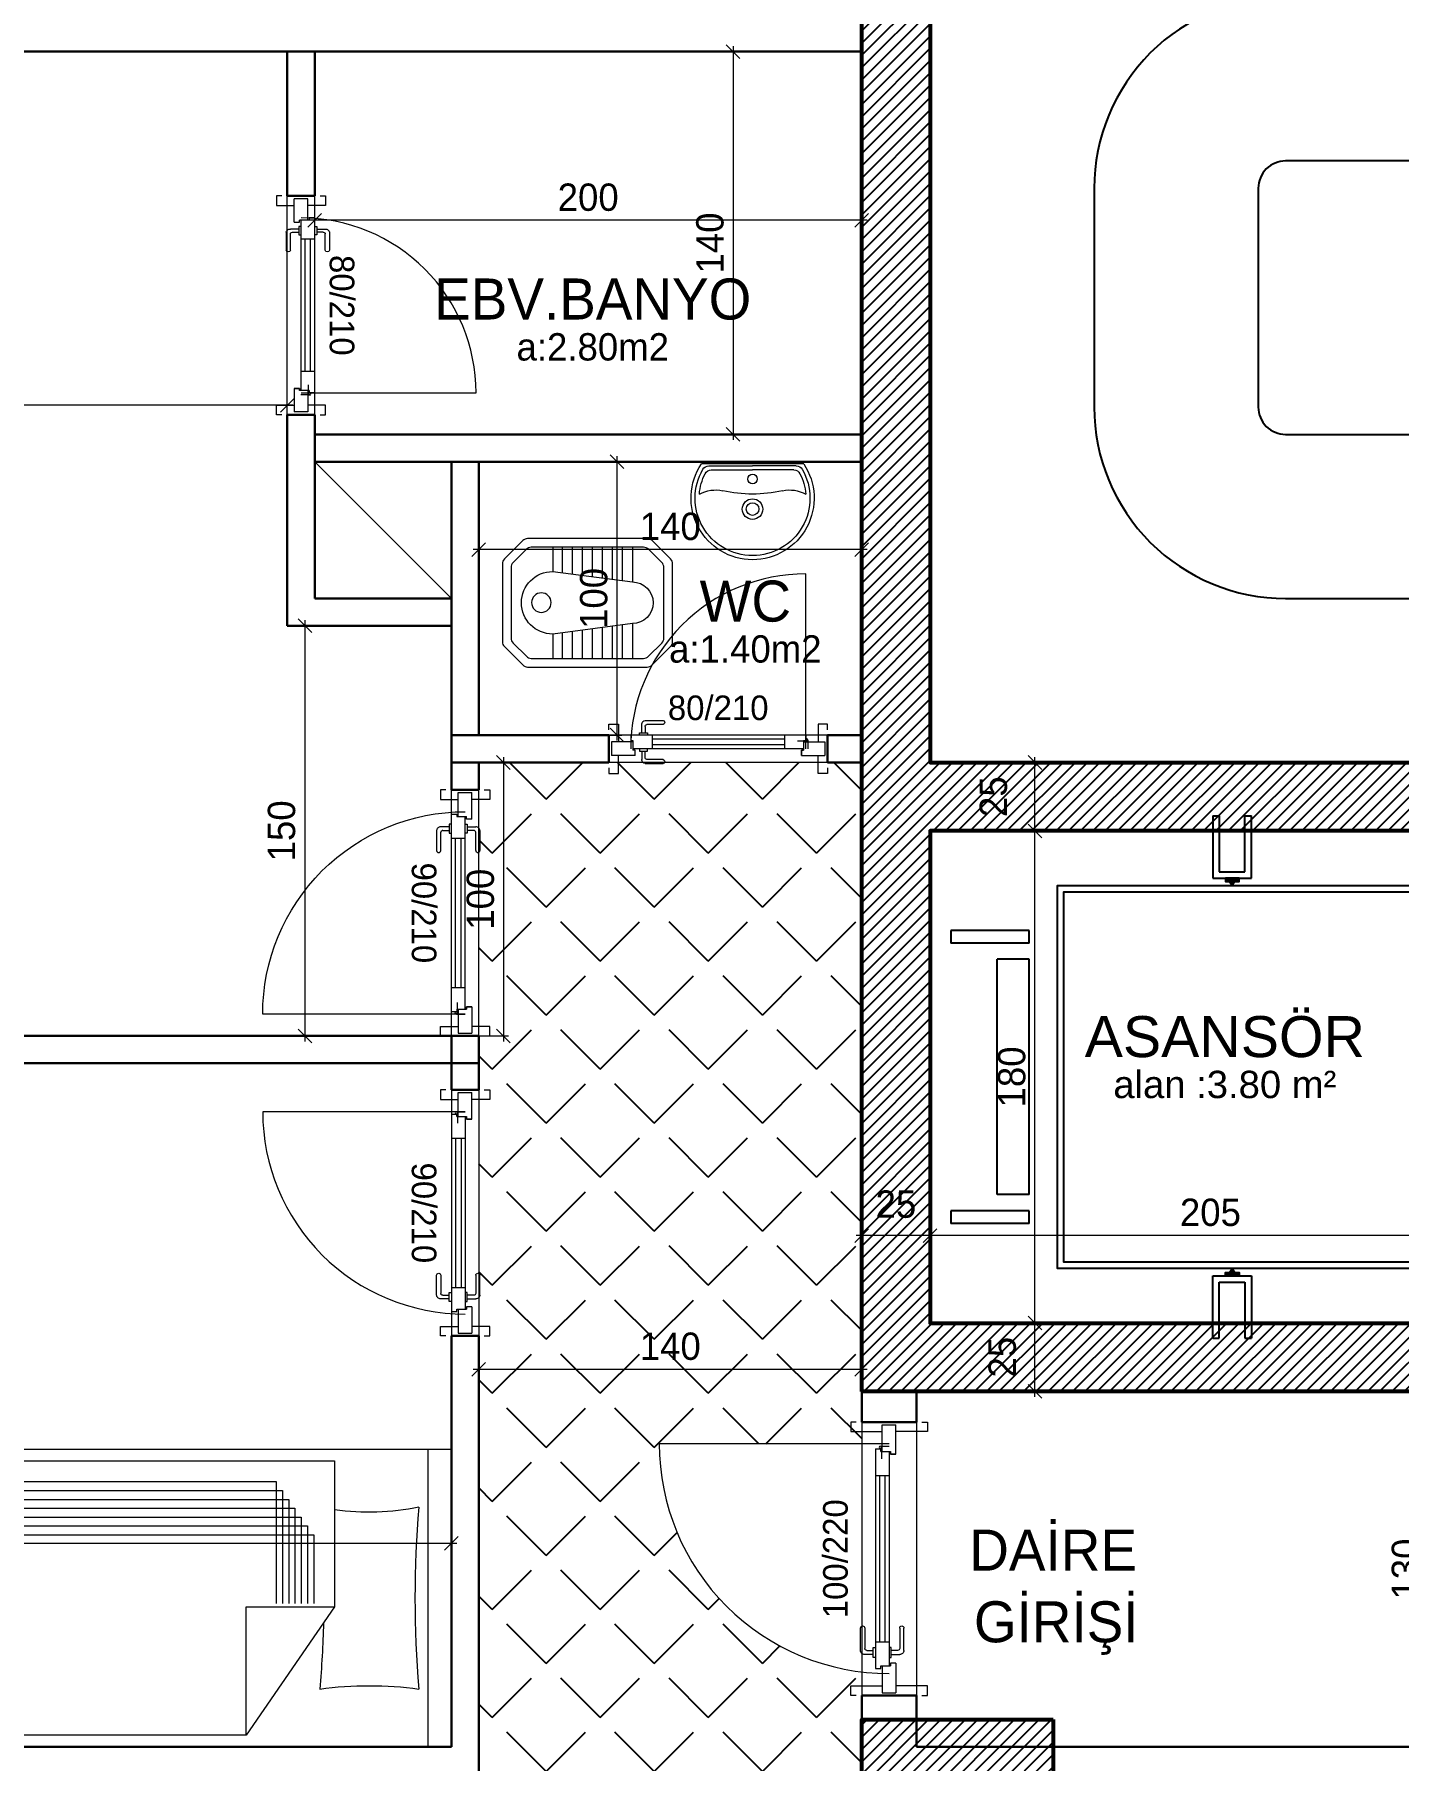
# Model space of a CAD drawing. Header units: centimetres. Extents: x 562865 to 1310255, y -148070 to 32737.
# Drawn here: x 654625 to 655124, y -26094 to -25463 of the extents above; entities that cross this region are included whole.
import ezdxf
from ezdxf.enums import TextEntityAlignment as Align

# ---------------------------------------------------------------- set-up
doc = ezdxf.new("R2010")
doc.units = ezdxf.units.CM
doc.header["$LTSCALE"] = 2.5
doc.layers.get('0').update_dxf_attribs({"color": 86})
for name, color, linetype in [('alan', 7, 'Continuous'), ('kapi-yazi', 7, 'Continuous'), ('mahal', 7, 'Continuous'), ('MAKINA', 4, 'Continuous'), ('MERBAS', 231, 'Continuous'), ('MIMARI', 3, 'Continuous'), ('Oda', 7, 'Continuous'), ('tarama', 173, 'Continuous'), ('TARAMA KOLON', 252, 'Continuous')]:
    doc.layers.add(name, color=color, linetype=linetype)
for name, color, linetype, lineweight in [('DUVAR', 4, 'Continuous', 30), ('duvar-kesim', 7, 'Continuous', 0), ('iç ölçü', 106, 'Continuous', 18), ('kapi', 9, 'Continuous', 0), ('kolon', 1, 'Continuous', 53), ('TEFRIS', 33, 'Continuous', 0)]:
    doc.layers.add(name, color=color, linetype=linetype, lineweight=lineweight)
doc.styles.add('MAHALADI', font='arial.ttf')
doc.styles.add('PINAR', font='comic.ttf')
doc.dimstyles.new('TEMİZ ÖLÇÜ', dxfattribs={"dimtxt": 10, "dimasz": 5, "dimexe": 1.8, "dimexo": 0.625, "dimgap": 3, "dimtad": 1, "dimdec": 0, "dimrnd": 0.5, "dimzin": 1, "dimdsep": 46, "dimtxsty": 'PINAR', "dimblk": 'OBLIQUE', "dimcen": 0.9, "dimdle": 2, "dimclrd": 256, "dimclre": 256, "dimclrt": 7, "dimadec": 0, "dimazin": 0, "dimtfac": 1, "dimtdec": 0, "dimtofl": 0, "dimtmove": 2, "dimatfit": 2, "dimfxl": 10, "dimfxlon": 1, "dimlwd": -1, "dimlwe": -1, "dimarcsym": 0})

# ---------------------------------------------------------------- blocks, each defined once
blk = doc.blocks.new('_Oblique')
at = {"color": 0, "linetype": 'ByBlock', "lineweight": -2}
blk.add_line((-0.5, -0.5), (0.5, 0.5), dxfattribs=at)
blk = doc.blocks.new('*D3054')
at = {"layer": 'Defpoints', "color": 0}
for p in [(654883.04, -25469.39), (654880.3, -25609.39), (654883.04, -25609.39)]:
    blk.add_point(p, dxfattribs=at)
at = {"layer": 'iç ölçü'}
for p, q in [((654882.41, -25469.39), (654878.5, -25469.39)), ((654880.3, -25467.39), (654880.3, -25611.39)), ((654882.41, -25609.39), (654878.5, -25609.39))]:
    blk.add_line(p, q, dxfattribs=at)
at = {"layer": 'iç ölçü', "linetype": 'ByBlock', "xscale": 5, "yscale": 5, "zscale": 5}
for p, rotation in [((654880.3, -25469.39), 90), ((654880.3, -25609.39), 270)]:
    blk.add_blockref('_Oblique', p, dxfattribs=dict(at, rotation=rotation))
at = {"layer": 'iç ölçü', "color": 7, "insert": (654871.89, -25539.39), "char_height": 10, "attachment_point": 5, "rotation": 90, "style": 'PINAR'}
blk.add_mtext('140', dxfattribs=at)
blk = doc.blocks.new('*D3055')
at = {"layer": 'Defpoints', "color": 0}
for p in [(654727.34, -25531.09), (654727.34, -25536.11), (654927.34, -25536.11)]:
    blk.add_point(p, dxfattribs=at)
at = {"layer": 'iç ölçü'}
for p, q in [((654929.34, -25531.09), (654725.34, -25531.09)), ((654727.34, -25535.48), (654727.34, -25529.29)), ((654927.34, -25535.48), (654927.34, -25529.29))]:
    blk.add_line(p, q, dxfattribs=at)
at = {"layer": 'iç ölçü', "linetype": 'ByBlock', "xscale": 5, "yscale": 5, "zscale": 5, "rotation": 180}
blk.add_blockref('_Oblique', (654727.34, -25531.09), dxfattribs=at)
at = {"layer": 'iç ölçü', "linetype": 'ByBlock', "xscale": 5, "yscale": 5, "zscale": 5}
blk.add_blockref('_Oblique', (654927.34, -25531.09), dxfattribs=at)
at = {"layer": 'iç ölçü', "color": 7, "insert": (654827.34, -25522.7), "char_height": 10, "attachment_point": 5, "style": 'PINAR'}
blk.add_mtext('200', dxfattribs=at)
blk = doc.blocks.new('*D3057')
at = {"layer": 'Defpoints', "color": 0}
for p in [(654249.3, -26009.39), (654777.34, -26009.39), (654249.3, -26015)]:
    blk.add_point(p, dxfattribs=at)
at = {"layer": 'iç ölçü'}
for p, q in [((654249.3, -26010.01), (654249.3, -26016.8)), ((654777.34, -26010.01), (654777.34, -26016.8)), ((654779.34, -26015), (654247.3, -26015))]:
    blk.add_line(p, q, dxfattribs=at)
at = {"layer": 'iç ölçü', "linetype": 'ByBlock', "xscale": 5, "yscale": 5, "zscale": 5, "rotation": 180}
blk.add_blockref('_Oblique', (654249.3, -26015), dxfattribs=at)
at = {"layer": 'iç ölçü', "linetype": 'ByBlock', "xscale": 5, "yscale": 5, "zscale": 5}
blk.add_blockref('_Oblique', (654777.34, -26015), dxfattribs=at)
at = {"layer": 'iç ölçü', "color": 7, "insert": (654513.32, -26006.57), "char_height": 10, "attachment_point": 5, "style": 'PINAR'}
blk.add_mtext('528', dxfattribs=at)
blk = doc.blocks.new('*D3059')
at = {"layer": 'Defpoints', "color": 0}
for p in [(654249.3, -25579.46), (654249.3, -25598.73), (654717.34, -25599.46)]:
    blk.add_point(p, dxfattribs=at)
at = {"layer": 'iç ölçü'}
for p, q in [((654249.3, -25588.73), (654249.3, -25600.53)), ((654717.34, -25598.84), (654717.34, -25596.93)), ((654719.34, -25598.73), (654247.3, -25598.73))]:
    blk.add_line(p, q, dxfattribs=at)
at = {"layer": 'iç ölçü', "linetype": 'ByBlock', "xscale": 5, "yscale": 5, "zscale": 5, "rotation": 180}
blk.add_blockref('_Oblique', (654249.3, -25598.73), dxfattribs=at)
at = {"layer": 'iç ölçü', "linetype": 'ByBlock', "xscale": 5, "yscale": 5, "zscale": 5}
blk.add_blockref('_Oblique', (654717.34, -25598.73), dxfattribs=at)
at = {"layer": 'iç ölçü', "color": 7, "insert": (654483.32, -25590.21), "char_height": 10, "attachment_point": 5, "style": 'PINAR'}
blk.add_mtext('468', dxfattribs=at)
blk = doc.blocks.new('*D3064')
at = {"layer": 'Defpoints', "color": 0}
for p in [(654787.34, -25948.16), (654787.34, -25951.35), (654927.34, -26028.16)]:
    blk.add_point(p, dxfattribs=at)
at = {"layer": 'iç ölçü'}
for p, q in [((654787.34, -25948.79), (654787.34, -25953.15)), ((654927.34, -25961.35), (654927.34, -25949.55)), ((654929.34, -25951.35), (654785.34, -25951.35))]:
    blk.add_line(p, q, dxfattribs=at)
at = {"layer": 'iç ölçü', "linetype": 'ByBlock', "xscale": 5, "yscale": 5, "zscale": 5, "rotation": 180}
blk.add_blockref('_Oblique', (654787.34, -25951.35), dxfattribs=at)
at = {"layer": 'iç ölçü', "linetype": 'ByBlock', "xscale": 5, "yscale": 5, "zscale": 5}
blk.add_blockref('_Oblique', (654927.34, -25951.35), dxfattribs=at)
at = {"layer": 'iç ölçü', "color": 7, "insert": (654857.34, -25942.95), "char_height": 10, "attachment_point": 5, "style": 'PINAR'}
blk.add_mtext('140', dxfattribs=at)
blk = doc.blocks.new('*D3069')
at = {"layer": 'Defpoints', "color": 0}
for p in [(654759.05, -25679.39), (654723.76, -25829.39), (654744.51, -25829.39)]:
    blk.add_point(p, dxfattribs=at)
at = {"layer": 'iç ölçü'}
for p, q in [((654723.76, -25677.39), (654723.76, -25831.39)), ((654733.76, -25679.39), (654721.96, -25679.39)), ((654733.76, -25829.39), (654721.96, -25829.39))]:
    blk.add_line(p, q, dxfattribs=at)
at = {"layer": 'iç ölçü', "linetype": 'ByBlock', "xscale": 5, "yscale": 5, "zscale": 5}
for p, rotation in [((654723.76, -25679.39), 90), ((654723.76, -25829.39), 270)]:
    blk.add_blockref('_Oblique', p, dxfattribs=dict(at, rotation=rotation))
at = {"layer": 'iç ölçü', "color": 7, "insert": (654715.27, -25754.39), "char_height": 10, "attachment_point": 5, "rotation": 90, "style": 'PINAR'}
blk.add_mtext('150', dxfattribs=at)
blk = doc.blocks.new('*D3070')
at = {"layer": 'Defpoints', "color": 0}
for p in [(654832.34, -25619.39), (654832.34, -25719.39), (654837.83, -25719.39)]:
    blk.add_point(p, dxfattribs=at)
at = {"layer": 'iç ölçü'}
for p, q in [((654832.97, -25619.39), (654839.63, -25619.39)), ((654837.83, -25617.39), (654837.83, -25721.39)), ((654832.97, -25719.39), (654839.63, -25719.39))]:
    blk.add_line(p, q, dxfattribs=at)
at = {"layer": 'iç ölçü', "linetype": 'ByBlock', "xscale": 5, "yscale": 5, "zscale": 5}
for p, rotation in [((654837.83, -25619.39), 90), ((654837.83, -25719.39), 270)]:
    blk.add_blockref('_Oblique', p, dxfattribs=dict(at, rotation=rotation))
at = {"layer": 'iç ölçü', "color": 7, "insert": (654829.42, -25669.39), "char_height": 10, "attachment_point": 5, "rotation": 90, "style": 'PINAR'}
blk.add_mtext('100', dxfattribs=at)
blk = doc.blocks.new('*D3071')
at = {"layer": 'Defpoints', "color": 0}
for p in [(654787.34, -25639.99), (654927.34, -25639.99), (654787.34, -25651.5)]:
    blk.add_point(p, dxfattribs=at)
at = {"layer": 'iç ölçü'}
for p, q in [((654787.34, -25641.5), (654787.34, -25653.3)), ((654927.34, -25641.5), (654927.34, -25653.3)), ((654929.34, -25651.5), (654785.34, -25651.5))]:
    blk.add_line(p, q, dxfattribs=at)
at = {"layer": 'iç ölçü', "linetype": 'ByBlock', "xscale": 5, "yscale": 5, "zscale": 5, "rotation": 180}
blk.add_blockref('_Oblique', (654787.34, -25651.5), dxfattribs=at)
at = {"layer": 'iç ölçü', "linetype": 'ByBlock', "xscale": 5, "yscale": 5, "zscale": 5}
blk.add_blockref('_Oblique', (654927.34, -25651.5), dxfattribs=at)
at = {"layer": 'iç ölçü', "color": 7, "insert": (654857.34, -25643.09), "char_height": 10, "attachment_point": 5, "style": 'PINAR'}
blk.add_mtext('140', dxfattribs=at)
blk = doc.blocks.new('*D3072')
at = {"layer": 'Defpoints', "color": 0}
for p in [(654777.34, -25729.39), (654777.34, -25829.39), (654796.36, -25829.39)]:
    blk.add_point(p, dxfattribs=at)
at = {"layer": 'iç ölçü'}
for p, q in [((654786.36, -25729.39), (654798.16, -25729.39)), ((654796.36, -25727.39), (654796.36, -25831.39)), ((654786.36, -25829.39), (654798.16, -25829.39))]:
    blk.add_line(p, q, dxfattribs=at)
at = {"layer": 'iç ölçü', "linetype": 'ByBlock', "xscale": 5, "yscale": 5, "zscale": 5}
for p, rotation in [((654796.36, -25729.39), 90), ((654796.36, -25829.39), 270)]:
    blk.add_blockref('_Oblique', p, dxfattribs=dict(at, rotation=rotation))
at = {"layer": 'iç ölçü', "color": 7, "insert": (654787.96, -25779.39), "char_height": 10, "attachment_point": 5, "rotation": 90, "style": 'PINAR'}
blk.add_mtext('100', dxfattribs=at)
blk = doc.blocks.new('fm-door1')
at = {"linetype": 'Continuous'}
for p, q in [((0, 25), (0, -25)), ((100, 25), (0, 25)), ((79.7, 31.8), (79.7, -0.3)), ((84, 27.6), (127.8, 27.6)), ((90, 50), (910, 50)), ((90, 50), (90, 30)), ((100, 30), (90, 30)), ((100, 30), (100, -5)), ((100, 30), (100, -5)), ((100, 0), (900, 0)), ((190, 50), (190, 0)), ((810, 50), (810, 0)), ((910, 30), (900, 30)), ((900, 30), (900, -5)), ((900, 25), (1000, 25)), ((910, 50), (910, 30)), ((1000, 25), (1000, -25)), ((110, -25), (0, -25)), ((100, -5), (110, -5)), ((110, -5), (100, -5)), ((110, -5), (110, -25)), ((110, -25), (110, -5)), ((890, -25), (890, -5)), ((890, -5), (900, -5)), ((890, -25), (1000, -25))]:
    blk.add_line(p, q, dxfattribs=at)
at = {"color": 8, "linetype": 'Continuous'}
for p, q in [((190, 35), (810, 35)), ((190, 15), (810, 15))]:
    blk.add_line(p, q, dxfattribs=at)
at = {"linetype": 'Continuous'}
for points in [[(857.6, 58.1), (857.6, 88.9, 0.414214), (842.4, 104.1), (758.6, 104.1, 1), (758.6, 88.9), (834.8, 88.9, -0.414214), (842.4, 81.3), (842.4, 58.1)], [(857.6, -8.1), (857.6, -38.9, -0.414214), (842.4, -54.1), (758.6, -54.1, -1), (758.6, -38.9), (834.8, -38.9, 0.414214), (842.4, -31.3), (842.4, -8.1)]]:
    blk.add_lwpolyline(points, format="xyb", dxfattribs=at)
for points in [[(869, 50), (869, 58.1), (831, 58.1), (831, 50)], [(869, 0), (869, -8.1), (831, -8.1), (831, 0)]]:
    blk.add_lwpolyline(points, dxfattribs=at)
blk.add_circle((84, 31.8), 4.26, dxfattribs=at)
blk = doc.blocks.new('Hela-2')
at = {"color": 8}
for p, q in [((-20.32, -18.42), (-11.43, -18.42)), ((11.43, -18.42), (20.32, -18.42)), ((-10.95, -22.05), (-20.32, -22.05)), ((20.32, -22.05), (10.95, -22.05)), ((-10.48, -25.69), (-20.32, -25.69)), ((-10, -29.33), (-20.32, -29.33)), ((20.32, -29.33), (10, -29.33)), ((20.32, -25.69), (10.48, -25.69)), ((-9.52, -32.97), (-20.32, -32.97)), ((-9.05, -36.61), (-20.32, -36.61)), ((20.32, -36.61), (9.05, -36.61)), ((20.32, -32.97), (9.52, -32.97)), ((-8.57, -40.25), (-20.32, -40.25)), ((-8.1, -43.89), (-20.32, -43.89)), ((20.32, -43.89), (8.1, -43.89)), ((20.32, -40.25), (8.57, -40.25)), ((-20.32, -47.53), (-7.62, -47.53)), ((7.62, -47.53), (20.32, -47.53))]:
    blk.add_line(p, q, dxfattribs=at)
for points in [[(14.23, -62.23), (-14.23, -62.23, -0.198912), (-16.03, -61.49), (-22.75, -54.76, -0.198912), (-23.5, -52.97), (-23.5, -9.26, -0.198912), (-22.75, -7.47), (-16.03, -0.74, -0.198912), (-14.23, 0), (14.23, 0, -0.198912), (16.03, -0.74), (22.75, -7.47, -0.198912), (23.49, -9.26), (23.49, -52.97, -0.198912), (22.75, -54.76), (16.03, -61.49, -0.198912)], [(11.43, -18.42, 1), (-11.43, -18.42), (-7.62, -47.53, 1), (7.62, -47.53)]]:
    blk.add_lwpolyline(points, format="xyb", close=True)
blk.add_lwpolyline([(12.92, -59.06), (-12.92, -59.06, -0.198912), (-14.71, -58.31), (-19.58, -53.45, -0.198912), (-20.32, -51.65), (-20.32, -10.58, -0.198912), (-19.58, -8.78), (-14.71, -3.92, -0.198912), (-12.92, -3.18), (12.92, -3.18, -0.198912), (14.71, -3.92), (19.58, -8.78, -0.198912), (20.32, -10.58), (20.32, -51.65, -0.198912), (19.58, -53.45), (14.71, -58.31, -0.198912)], format="xyb", close=True, dxfattribs=at)
blk.add_circle((-0.08, -14.26), 3.57, dxfattribs=at)
blk = doc.blocks.new('Lav-1')
for p, q in [((-18.7083, 0), (18.7083, 0)), ((-15.105, -2.2), (0, -2.2)), ((15.105, -2.2), (0, -2.2))]:
    blk.add_line(p, q)
at = {"color": 8}
for p in [(-15.9925, -0.7), (15.9925, -0.7)]:
    blk.add_line(p, (0, -0.7), dxfattribs=at)
for centre, radius, start, end in [((0, -12.5), 22.5, 146.251011, 270), ((0, -12.5), 22.5, 270, 33.748989), ((0, -12.5), 19.5, 152.688782, 175.764074), ((-15.105, -4.7), 2.5, 90, 152.688782), ((15.105, -4.7), 2.5, 27.311218, 90), ((0, -12.5), 19.5, 4.235926, 27.311218), ((-13.5377, -21.504), 12, 77.387843, 119.499625), ((0, 39), 50, 257.387843, 270), ((0, 39), 50, 270, 282.612157), ((13.5377, -21.504), 12, 60.500375, 102.612157)]:
    blk.add_arc(centre, radius, start, end)
for centre, radius, start, end in [((0, -12.5), 21, 149.821029, 270), ((-15.9925, -3.2), 2.5, 90, 149.821029), ((0, -5.5), 1.75, 90, 270), ((0, -12.5), 21, 270, 30.178971), ((0, -5.5), 1.75, 270, 90), ((15.9925, -3.2), 2.5, 30.178971, 90), ((0, -16.5), 3.75, 90, 270), ((0, -16.5), 2.3, 90, 270), ((0, -16.5), 3.75, 270, 90), ((0, -16.5), 2.3, 270, 90)]:
    blk.add_arc(centre, radius, start, end, dxfattribs=at)
blk = doc.blocks.new('G$C0735DA1E')
at = {"color": 42}
for p, q in [((0, 108.9), (0, 0)), ((8.51, 108.9), (0, 108.9)), ((8.51, 0), (8.51, 108.9)), ((217.8, 104.59), (42.74, 104.59)), ((42.74, 104.59), (42.74, 51.22)), ((42.74, 51.22), (75.09, 4.31)), ((75.09, 51.22), (42.74, 51.22)), ((75.09, 4.31), (75.09, 51.22)), ((10.29, 0), (0, 0)), ((75.09, 4.31), (217.8, 4.31))]:
    blk.add_line(p, q, dxfattribs=at)
for p, q in [((213.49, 108.9), (8.51, 108.9)), ((217.8, 4.31), (217.8, 104.59)), ((8.51, 0), (213.49, 0))]:
    blk.add_line(p, q)
at = {"color": 8}
for p, q in [((64.05, 96.98), (64.05, 52.43)), ((212.41, 96.98), (64.05, 96.98)), ((59.48, 90.51), (59.48, 52.43)), ((212.41, 90.51), (59.48, 90.51)), ((61.77, 93.74), (61.77, 52.43)), ((212.41, 93.74), (61.77, 93.74)), ((212.41, 84.04), (54.92, 84.04)), ((54.92, 84.04), (54.92, 52.43)), ((212.41, 87.27), (57.2, 87.27)), ((57.2, 87.27), (57.2, 52.43)), ((212.41, 77.57), (50.35, 77.57)), ((50.35, 77.57), (50.35, 52.43)), ((212.41, 80.8), (52.63, 80.8)), ((52.63, 80.8), (52.63, 52.43))]:
    blk.add_line(p, q, dxfattribs=at)
for centre, start, end in [((213.49, 104.59), 359.99996, 90.00004), ((213.49, 4.31), 269.99996, 0.00004)]:
    blk.add_arc(centre, 4.31, start, end)
for centre, radius, start, end in [((-392.71, 54.41), 405.93, 355.2981, 4.7019), ((30.01, 173.57), 87.79, 258.06799, 278.34062), ((417.07, 54.41), 370.41, 181.39769, 185.15396), ((30.01, -112.77), 135.13, 82.28082, 97.71918)]:
    blk.add_arc(centre, radius, start, end, dxfattribs=at)
blk = doc.blocks.new('*D3141')
at = {"layer": 'Defpoints', "color": 0}
for p in [(654952.34, -25878.03), (654952.34, -25902.44), (655157.34, -25916.16)]:
    blk.add_point(p, dxfattribs=at)
at = {"layer": 'iç ölçü'}
for p, q in [((654952.34, -25892.44), (654952.34, -25904.24)), ((655159.34, -25902.44), (654950.34, -25902.44)), ((655157.34, -25912.44), (655157.34, -25900.64))]:
    blk.add_line(p, q, dxfattribs=at)
at = {"layer": 'iç ölçü', "linetype": 'ByBlock', "xscale": 5, "yscale": 5, "zscale": 5, "rotation": 180}
blk.add_blockref('_Oblique', (654952.34, -25902.44), dxfattribs=at)
at = {"layer": 'iç ölçü', "linetype": 'ByBlock', "xscale": 5, "yscale": 5, "zscale": 5}
blk.add_blockref('_Oblique', (655157.34, -25902.44), dxfattribs=at)
at = {"layer": 'iç ölçü', "color": 7, "insert": (655054.84, -25893.97), "char_height": 10, "attachment_point": 5, "style": 'PINAR'}
blk.add_mtext('205', dxfattribs=at)
blk = doc.blocks.new('*D3142')
at = {"layer": 'Defpoints', "color": 0}
for p in [(654952.34, -25878.03), (654927.34, -25900), (654927.34, -25902.44)]:
    blk.add_point(p, dxfattribs=at)
at = {"layer": 'iç ölçü'}
for p, q in [((654952.34, -25892.44), (654952.34, -25904.24)), ((654954.34, -25902.44), (654925.34, -25902.44)), ((654927.34, -25900.62), (654927.34, -25904.24))]:
    blk.add_line(p, q, dxfattribs=at)
at = {"layer": 'iç ölçü', "linetype": 'ByBlock', "xscale": 5, "yscale": 5, "zscale": 5, "rotation": 180}
blk.add_blockref('_Oblique', (654927.34, -25902.44), dxfattribs=at)
at = {"layer": 'iç ölçü', "linetype": 'ByBlock', "xscale": 5, "yscale": 5, "zscale": 5}
blk.add_blockref('_Oblique', (654952.34, -25902.44), dxfattribs=at)
at = {"layer": 'iç ölçü', "color": 7, "insert": (654939.84, -25890.98), "char_height": 10, "attachment_point": 5, "style": 'PINAR'}
blk.add_mtext('25', dxfattribs=at)
blk = doc.blocks.new('*D3143')
at = {"layer": 'Defpoints', "color": 0}
for p in [(654983.92, -25934.39), (654990.68, -25934.39), (654983.92, -25959.39)]:
    blk.add_point(p, dxfattribs=at)
at = {"layer": 'iç ölçü'}
for p, q in [((654984.55, -25934.39), (654992.48, -25934.39)), ((654990.68, -25961.39), (654990.68, -25932.39)), ((654984.55, -25959.39), (654992.48, -25959.39))]:
    blk.add_line(p, q, dxfattribs=at)
at = {"layer": 'iç ölçü', "linetype": 'ByBlock', "xscale": 5, "yscale": 5, "zscale": 5}
for p, rotation in [((654990.68, -25934.39), 90), ((654990.68, -25959.39), 270)]:
    blk.add_blockref('_Oblique', p, dxfattribs=dict(at, rotation=rotation))
at = {"layer": 'iç ölçü', "color": 7, "insert": (654978.77, -25946.89), "char_height": 10, "attachment_point": 5, "rotation": 90, "style": 'PINAR'}
blk.add_mtext('25', dxfattribs=at)
blk = doc.blocks.new('*D3144')
at = {"layer": 'Defpoints', "color": 0}
for p in [(654986.46, -25754.39), (654990.68, -25754.39), (654983.92, -25934.39)]:
    blk.add_point(p, dxfattribs=at)
at = {"layer": 'iç ölçü'}
for p, q in [((654987.08, -25754.39), (654992.48, -25754.39)), ((654990.68, -25936.39), (654990.68, -25752.39)), ((654984.55, -25934.39), (654992.48, -25934.39))]:
    blk.add_line(p, q, dxfattribs=at)
at = {"layer": 'iç ölçü', "linetype": 'ByBlock', "xscale": 5, "yscale": 5, "zscale": 5}
for p, rotation in [((654990.68, -25754.39), 90), ((654990.68, -25934.39), 270)]:
    blk.add_blockref('_Oblique', p, dxfattribs=dict(at, rotation=rotation))
at = {"layer": 'iç ölçü', "color": 7, "insert": (654982.22, -25844.39), "char_height": 10, "attachment_point": 5, "rotation": 90, "style": 'PINAR'}
blk.add_mtext('180', dxfattribs=at)
blk = doc.blocks.new('*D3145')
at = {"layer": 'Defpoints', "color": 0}
for p in [(654986.46, -25729.39), (654990.68, -25729.39), (654986.46, -25754.39)]:
    blk.add_point(p, dxfattribs=at)
at = {"layer": 'iç ölçü'}
for p, q in [((654987.08, -25729.39), (654992.48, -25729.39)), ((654990.68, -25756.39), (654990.68, -25727.39)), ((654987.08, -25754.39), (654992.48, -25754.39))]:
    blk.add_line(p, q, dxfattribs=at)
at = {"layer": 'iç ölçü', "linetype": 'ByBlock', "xscale": 5, "yscale": 5, "zscale": 5}
for p, rotation in [((654990.68, -25729.39), 90), ((654990.68, -25754.39), 270)]:
    blk.add_blockref('_Oblique', p, dxfattribs=dict(at, rotation=rotation))
at = {"layer": 'iç ölçü', "color": 7, "insert": (654975.54, -25741.89), "char_height": 10, "attachment_point": 5, "rotation": 90, "style": 'PINAR'}
blk.add_mtext('25', dxfattribs=at)
blk = doc.blocks.new('*D3147')
at = {"layer": 'Defpoints', "color": 0}
for p in [(655104.52, -25959.39), (655104.52, -26089.39), (655134.62, -26089.39)]:
    blk.add_point(p, dxfattribs=at)
at = {"layer": 'iç ölçü'}
for p, q in [((655129.62, -25959.39), (655136.42, -25959.39)), ((655134.62, -25957.39), (655134.62, -26091.39)), ((655129.62, -26089.39), (655136.42, -26089.39))]:
    blk.add_line(p, q, dxfattribs=at)
at = {"layer": 'iç ölçü', "linetype": 'ByBlock', "xscale": 5, "yscale": 5, "zscale": 5}
for p, rotation in [((655134.62, -25959.39), 90), ((655134.62, -26089.39), 270)]:
    blk.add_blockref('_Oblique', p, dxfattribs=dict(at, rotation=rotation))
at = {"layer": 'iç ölçü', "color": 7, "insert": (655126.19, -26024.39), "char_height": 10, "attachment_point": 5, "rotation": 90, "style": 'PINAR'}
blk.add_mtext('130', dxfattribs=at)
blk = doc.blocks.new('SB')
at = {"layer": 'TARAMA KOLON'}
h = blk.add_hatch(dxfattribs=at)
h.set_pattern_fill('ANSI31', color=256, angle=7e-15)
h.paths.add_polyline_path([(655327.34, -25829.39), (655302.34, -25829.39), (655302.34, -25959.39), (655327.34, -25959.39)])
h.paths.add_polyline_path([(655437.34, -24424.14), (655477.34, -24424.14), (655477.34, -24494.14), (655437.34, -24494.14)])
h.paths.add_polyline_path([(655327.34, -25359.39), (655297.34, -25359.39), (655297.34, -25469.39), (655327.34, -25469.39)])
h.paths.add_polyline_path([(655327.34, -26079.39), (655327.34, -26109.39), (655257.34, -26109.39), (655257.34, -26079.39)])
h.paths.add_polyline_path([(654229.3, -24849.39), (654229.3, -24889.39), (654299.3, -24889.39), (654299.3, -24849.39)])
h.paths.add_polyline_path([(654269.3, -25899.39), (654229.3, -25899.39), (654229.3, -25829.39), (654269.3, -25829.39)])
h.paths.add_polyline_path([(654229.3, -25444.39), (654229.3, -25469.39), (654379.3, -25469.39), (654379.3, -25444.39)])
h.paths.add_polyline_path([(655112.34, -26369.39), (655142.34, -26369.39), (655142.34, -26429.39), (655112.34, -26429.39)])
h.paths.add_polyline_path([(654997.34, -26079.39), (654997.34, -26109.39), (654927.34, -26109.39), (654927.34, -26079.39)])
h.paths.add_polyline_path([(655437.34, -24889.39), (655467.34, -24889.39), (655467.34, -24829.39), (655437.34, -24829.39)])
h.paths.add_polyline_path([(655112.34, -26834.64), (655142.34, -26834.64), (655142.34, -26894.64), (655112.34, -26894.64)])
h.paths.add_polyline_path([(654787.34, -26369.39), (654817.34, -26369.39), (654817.34, -26429.39), (654787.34, -26429.39)])
h.paths.add_polyline_path([(655437.34, -26824.64), (655477.34, -26824.64), (655477.34, -26894.64), (655437.34, -26894.64)])
h.paths.add_polyline_path([(654299.3, -26369.39), (654299.3, -26409.39), (654229.3, -26409.39), (654229.3, -26369.39)])
h.paths.add_polyline_path([(654777.34, -26824.64), (654817.34, -26824.64), (654817.34, -26894.64), (654777.34, -26894.64)])
h.paths.add_polyline_path([(655437.34, -26369.39), (655467.34, -26369.39), (655467.34, -26429.39), (655437.34, -26429.39)])
h.paths.add_polyline_path([(655985.38, -25829.39), (656025.38, -25829.39), (656025.38, -25899.39), (655985.38, -25899.39)])
h.paths.add_polyline_path([(654927.34, -25959.39), (654927.34, -25359.39), (655177.34, -25359.39), (655177.34, -25389.39), (654952.35, -25389.39), (654952.35, -25729.39), (655177.34, -25729.39), (655177.34, -25754.39), (654952.34, -25754.39), (654952.34, -25934.39), (655177.34, -25934.39), (655177.34, -25959.39)])
h.paths.add_polyline_path([(654777.34, -24424.14), (654817.34, -24424.14), (654817.34, -24494.14), (654777.34, -24494.14)])
h.paths.add_polyline_path([(655985.38, -26824.64), (656025.38, -26824.64), (656025.38, -26894.64), (655985.38, -26894.64)])
h.paths.add_polyline_path([(654229.3, -24424.14), (654269.3, -24424.14), (654269.3, -24494.14), (654229.3, -24494.14)])
h.paths.add_polyline_path([(655107.34, -24424.14), (655147.34, -24424.14), (655147.34, -24494.14), (655107.34, -24494.14)])
h.paths.add_polyline_path([(655985.38, -24424.14), (656025.38, -24424.14), (656025.38, -24494.14), (655985.38, -24494.14)])
h.paths.add_polyline_path([(656025.38, -24849.39), (656025.38, -24889.39), (655955.38, -24889.39), (655955.38, -24849.39)])
h.paths.add_polyline_path([(654817.34, -24889.39), (654787.34, -24889.39), (654787.34, -24829.39), (654817.34, -24829.39)])
h.paths.add_polyline_path([(655114.84, -24849.39), (655139.84, -24849.39), (655139.84, -24999.39), (655114.84, -24999.39)])
h.paths.add_polyline_path([(656025.38, -26369.39), (656025.38, -26409.39), (655955.38, -26409.39), (655955.38, -26369.39)])
h.paths.add_polyline_path([(654229.3, -26824.64), (654269.3, -26824.64), (654269.3, -26894.64), (654229.3, -26894.64)])
h.paths.add_polyline_path([(656025.38, -25444.39), (656025.38, -25469.39), (655875.38, -25469.39), (655875.38, -25444.39)])
at = {"layer": 'kolon'}
for points in [[(654927.34, -25959.39), (654927.34, -25359.39), (655177.34, -25359.39), (655177.34, -25389.39), (654952.35, -25389.39), (654952.35, -25729.39), (655177.34, -25729.39), (655177.34, -25754.39), (654952.34, -25754.39), (654952.34, -25934.39), (655177.34, -25934.39), (655177.34, -25959.39)], [(654997.34, -26079.39), (654997.34, -26109.39), (654927.34, -26109.39), (654927.34, -26079.39)]]:
    blk.add_lwpolyline(points, close=True, dxfattribs=at)

msp = doc.modelspace()

# ---------------------------------------------------------------- hatches: boundary and pattern name
at = {"layer": 'tarama'}
h = msp.add_hatch(dxfattribs=at)
h.set_pattern_fill('ANGLE', color=256, scale=4, angle=135)
h.set_pattern_definition([(45, (-2706.222, -4e-10), (-19.7565635, 19.7565635), [20.32, -7.62]), (135, (-2706.222, -4e-10), (-19.7565635, -19.7565635), [20.32, -7.62])])
edge = h.paths.add_edge_path()
edge.add_line((654909.02, -26369.39), (654905.52, -26369.39))
edge.add_line((654905.52, -26369.39), (654895.06, -26369.39))
edge.add_ellipse((654894.15, -26370.5), major_axis=(0, -1.52), ratio=0.88, start_angle=-222.86953, end_angle=-180)
edge.add_line((654894.15, -26368.98), (654886.78, -26368.98))
edge.add_ellipse((654886.78, -26369.74), major_axis=(0, -0.76), ratio=0.88, start_angle=-180, end_angle=-117.76263)
edge.add_line((654886.18, -26369.39), (654822.52, -26369.39))
edge.add_line((654822.52, -26369.39), (654819.02, -26369.39))
edge.add_line((654819.02, -26369.39), (654790.46, -26369.39))
edge.add_line((654790.46, -26369.39), (654786.96, -26369.39))
edge.add_line((654786.96, -26369.39), (654723.29, -26369.39))
edge.add_ellipse((654722.7, -26369.74), major_axis=(0, -0.76), ratio=0.88, start_angle=117.76263, end_angle=180)
edge.add_line((654722.7, -26368.98), (654715.33, -26368.98))
edge.add_ellipse((654715.33, -26370.5), major_axis=(0, -1.52), ratio=0.88, start_angle=180, end_angle=222.86953)
edge.add_line((654714.42, -26369.39), (654703.96, -26369.39))
edge.add_line((654703.96, -26369.39), (654700.46, -26369.39))
edge.add_line((654700.46, -26369.39), (654689.3, -26369.39))
edge.add_line((654689.3, -26369.39), (654689.3, -26350.31))
edge.add_line((654689.3, -26350.31), (654689.3, -26346.81))
edge.add_line((654689.3, -26346.81), (654689.3, -26283.14))
edge.add_ellipse((654688.95, -26282.55), major_axis=(-0.76, 0), ratio=0.88, start_angle=117.76263, end_angle=180)
edge.add_line((654689.71, -26282.55), (654689.71, -26275.18))
edge.add_ellipse((654688.19, -26275.18), major_axis=(1.52, 0), ratio=0.88, start_angle=0, end_angle=42.86953)
edge.add_line((654689.3, -26274.27), (654689.3, -26263.81))
edge.add_line((654689.3, -26263.81), (654689.3, -26260.31))
edge.add_line((654689.3, -26260.31), (654689.3, -26205.62))
edge.add_line((654689.3, -26205.62), (654739.3, -26205.62))
edge.add_line((654739.3, -26205.62), (654739.3, -26152.41))
edge.add_line((654739.3, -26152.41), (654748.67, -26139.39))
edge.add_line((654748.67, -26139.39), (654787.34, -26139.39))
edge.add_line((654787.34, -26139.39), (654787.34, -26099.39))
edge.add_line((654787.34, -26099.39), (654787.34, -25939.11))
edge.add_line((654787.34, -25939.11), (654787.34, -25935.61))
edge.add_line((654787.34, -25935.61), (654787.34, -25925.15))
edge.add_ellipse((654786.23, -25924.24), major_axis=(1.52, 0), ratio=0.88, start_angle=-42.86953, end_angle=0)
edge.add_line((654787.75, -25924.24), (654787.75, -25916.86))
edge.add_ellipse((654786.99, -25916.86), major_axis=(-0.76, 0), ratio=0.88, start_angle=-180, end_angle=-117.76263)
edge.add_line((654787.34, -25916.27), (654787.34, -25852.61))
edge.add_line((654787.34, -25852.61), (654787.34, -25849.11))
edge.add_line((654787.34, -25849.11), (654787.34, -25839.39))
edge.add_line((654787.34, -25839.39), (654787.34, -25829.39))
edge.add_line((654787.34, -25829.39), (654787.34, -25825.89))
edge.add_line((654787.34, -25825.89), (654787.34, -25762.22))
edge.add_ellipse((654786.99, -25761.63), major_axis=(-0.76, 0), ratio=0.88, start_angle=117.76263, end_angle=180)
edge.add_line((654787.75, -25761.63), (654787.75, -25754.26))
edge.add_ellipse((654786.23, -25754.26), major_axis=(-1.52, 0), ratio=0.88, start_angle=180, end_angle=222.86953)
edge.add_line((654787.34, -25753.35), (654787.34, -25742.89))
edge.add_line((654787.34, -25742.89), (654787.34, -25739.39))
edge.add_line((654787.34, -25739.39), (654787.34, -25729.39))
edge.add_line((654787.34, -25729.39), (654834.88, -25729.39))
edge.add_line((654834.88, -25729.39), (654838.38, -25729.39))
edge.add_line((654838.38, -25729.39), (654847.37, -25729.39))
edge.add_ellipse((654848.17, -25728.28), major_axis=(0, 1.52), ratio=0.78, start_angle=-222.86953, end_angle=-180)
edge.add_line((654848.17, -25729.8), (654854.71, -25729.8))
edge.add_ellipse((654854.71, -25729.04), major_axis=(0, 0.76), ratio=0.78, start_angle=-180, end_angle=-117.76263)
edge.add_line((654855.23, -25729.39), (654911.38, -25729.39))
edge.add_line((654911.38, -25729.39), (654914.88, -25729.39))
edge.add_line((654914.88, -25729.39), (654927.34, -25729.39))
edge.add_line((654927.34, -25729.39), (654927.34, -25899.39))
edge.add_line((654927.34, -25899.39), (654927.34, -25959.39))
edge.add_line((654927.34, -25959.39), (654927.34, -25970.6))
edge.add_line((654927.34, -25970.6), (654927.34, -25974.1))
edge.add_line((654927.34, -25974.1), (654927.34, -25978.6))
edge.add_line((654927.34, -25978.6), (654853.34, -25978.6))
edge.add_arc((654937.34, -25978.6), 84, 180, 263.16286)
edge.add_line((654927.34, -26062), (654927.34, -26067.1))
edge.add_line((654927.34, -26067.1), (654927.34, -26070.6))
edge.add_line((654927.34, -26070.6), (654927.34, -26109.39))
edge.add_line((654927.34, -26109.39), (654927.34, -26182.24))
edge.add_line((654927.34, -26182.24), (654927.34, -26185.74))
edge.add_line((654927.34, -26185.74), (654927.34, -26241.89))
edge.add_ellipse((654927.7, -26242.41), major_axis=(-0.76, 0), ratio=0.78, start_angle=297.76263, end_angle=360)
edge.add_line((654926.94, -26242.41), (654926.94, -26248.95))
edge.add_ellipse((654928.46, -26248.95), major_axis=(1.52, 0), ratio=0.78, start_angle=180, end_angle=222.86953)
edge.add_line((654927.34, -26249.75), (654927.34, -26258.74))
edge.add_line((654927.34, -26258.74), (654927.34, -26262.24))
edge.add_line((654927.34, -26262.24), (654927.34, -26369.39))
edge.add_line((654927.34, -26369.39), (654909.02, -26369.39))
h.paths.add_polyline_path([(654756.5, -26319.68), (654732.11, -26319.68), (654732.11, -26340.49), (654756.5, -26340.49)], flags=24)
h.paths.add_polyline_path([(654880.34, -26335.41), (654856.31, -26335.41), (654856.31, -26356.33), (654880.34, -26356.33)], flags=24)
h.paths.add_polyline_path([(654870.65, -25932.54), (654844.04, -25932.54), (654844.04, -25953.35), (654870.65, -25953.35)], flags=24)
h.paths.add_polyline_path([(654822.54, -26240.94), (654794.11, -26240.94), (654794.11, -26261.7), (654822.54, -26261.7)], flags=24)
h.paths.add_polyline_path([(654815.17, -25792.69), (654815.17, -25766.09), (654794.36, -25766.09), (654794.36, -25792.69)], flags=24)
h.paths.add_polyline_path([(654875.96, -26175.16), (654798.53, -26175.16), (654798.53, -26199.95), (654875.96, -26199.95)], flags=24)
h.paths.add_polyline_path([(654870.27, -26197.15), (654805.54, -26197.15), (654805.54, -26213.54), (654870.27, -26213.54)], flags=24)

# ---------------------------------------------------------------- linework, layer by layer
at = {"layer": 'DUVAR'}
for p, q in [((654927.34, -25469.39), (654229.3, -25469.39)), ((654229.3, -25469.39), (654927.34, -25469.39)), ((654717.34, -25469.39), (654717.34, -25522.19)), ((654727.34, -25469.39), (654727.34, -25522.19)), ((654717.34, -25522.19), (654727.34, -25522.19)), ((654717.34, -25602.19), (654717.34, -25679.39)), ((654717.34, -25602.19), (654727.34, -25602.19)), ((654727.34, -25602.19), (654727.34, -25669.39)), ((654927.34, -25609.39), (654727.34, -25609.39)), ((654927.34, -25619.39), (654727.34, -25619.39)), ((654777.34, -25619.39), (654777.34, -25739.39)), ((654787.34, -25619.39), (654787.34, -25719.39)), ((654777.34, -25669.39), (654727.34, -25669.39)), ((654777.34, -25679.39), (654717.34, -25679.39)), ((654834.88, -25719.39), (654777.34, -25719.39)), ((654834.88, -25729.39), (654834.88, -25719.39)), ((654927.34, -25719.39), (654914.88, -25719.39)), ((654914.88, -25729.39), (654914.88, -25719.39)), ((654834.88, -25729.39), (654777.34, -25729.39)), ((654787.34, -25729.39), (654787.34, -25739.39)), ((654927.34, -25729.39), (654914.88, -25729.39)), ((654787.34, -25739.39), (654777.34, -25739.39)), ((654787.34, -25829.39), (654249.3, -25829.39)), ((654777.34, -25829.39), (654777.34, -25849.11)), ((654787.34, -25829.39), (654777.34, -25829.39)), ((654787.34, -25829.39), (654787.34, -25849.11)), ((654787.34, -25839.39), (654249.3, -25839.39)), ((654787.34, -25849.11), (654777.34, -25849.11)), ((654777.34, -25939.11), (654777.34, -26089.39)), ((654787.34, -25939.11), (654777.34, -25939.11)), ((654787.34, -25939.11), (654787.34, -26099.39)), ((654927.34, -25959.39), (654927.34, -25970.6)), ((654947.34, -25959.39), (654947.34, -25970.6)), ((654947.34, -25970.6), (654927.34, -25970.6)), ((654927.34, -26070.6), (654927.34, -26109.39)), ((654947.34, -26070.6), (654927.34, -26070.6)), ((654947.34, -26070.6), (654947.34, -26089.39)), ((654777.34, -26089.39), (654249.3, -26089.39)), ((654947.34, -26089.39), (655307.34, -26089.39))]:
    msp.add_line(p, q, dxfattribs=at)
at = {"layer": 'duvar-kesim'}
for p, q in [((654717.34, -25602.19), (654717.34, -25522.19)), ((654727.34, -25602.19), (654727.34, -25522.19)), ((654914.88, -25719.39), (654834.88, -25719.39)), ((654914.88, -25729.39), (654834.88, -25729.39)), ((654777.34, -25829.39), (654777.34, -25739.39)), ((654787.34, -25829.39), (654787.34, -25739.39)), ((654777.34, -25849.11), (654777.34, -25939.11)), ((654787.34, -25849.11), (654787.34, -25939.11)), ((654927.34, -25970.6), (654927.34, -26070.6)), ((654947.34, -25970.6), (654947.34, -26070.6))]:
    msp.add_line(p, q, dxfattribs=at)
at = {"layer": 'iç ölçü'}
msp.add_line((654727.34, -25619.39), (654777.34, -25669.39), dxfattribs=at)
at = {"layer": 'kapi'}
for points in [[(654715.34, -25522.19), (654713.34, -25522.19), (654713.34, -25525.69), (654719.84, -25525.69)], [(654729.34, -25522.19), (654731.34, -25522.19), (654731.34, -25525.69), (654724.84, -25525.69)], [(654715.34, -25602.19), (654713.34, -25602.19), (654713.34, -25598.69), (654719.84, -25598.69)], [(654729.34, -25602.19), (654731.34, -25602.19), (654731.34, -25598.69), (654724.84, -25598.69)], [(654834.88, -25717.39), (654834.88, -25715.39), (654838.38, -25715.39), (654838.38, -25721.89)], [(654914.88, -25717.39), (654914.88, -25715.39), (654911.38, -25715.39), (654911.38, -25721.89)], [(654834.88, -25731.39), (654834.88, -25733.39), (654838.38, -25733.39), (654838.38, -25726.89)], [(654914.88, -25731.39), (654914.88, -25733.39), (654911.38, -25733.39), (654911.38, -25726.89)], [(654775.34, -25739.39), (654773.34, -25739.39), (654773.34, -25742.89), (654779.84, -25742.89)], [(654789.34, -25739.39), (654791.34, -25739.39), (654791.34, -25742.89), (654784.84, -25742.89)], [(654775.34, -25829.39), (654773.34, -25829.39), (654773.34, -25825.89), (654779.84, -25825.89)], [(654789.34, -25829.39), (654791.34, -25829.39), (654791.34, -25825.89), (654784.84, -25825.89)], [(654775.34, -25849.11), (654773.34, -25849.11), (654773.34, -25852.61), (654779.84, -25852.61)], [(654789.34, -25849.11), (654791.34, -25849.11), (654791.34, -25852.61), (654784.84, -25852.61)], [(654775.34, -25939.11), (654773.34, -25939.11), (654773.34, -25935.61), (654779.84, -25935.61)], [(654789.34, -25939.11), (654791.34, -25939.11), (654791.34, -25935.61), (654784.84, -25935.61)], [(654925.34, -25970.6), (654923.34, -25970.6), (654923.34, -25974.1), (654934.84, -25974.1)], [(654949.34, -25970.6), (654951.34, -25970.6), (654951.34, -25974.1), (654939.84, -25974.1)], [(654925.34, -26070.6), (654923.34, -26070.6), (654923.34, -26067.1), (654934.84, -26067.1)], [(654949.34, -26070.6), (654951.34, -26070.6), (654951.34, -26067.1), (654939.84, -26067.1)]]:
    msp.add_lwpolyline(points, dxfattribs=at)
for points in [[(654722.34, -25594.19), (654786.34, -25594.19, 0.414214), (654722.34, -25530.19, 0.414214)], [(654906.88, -25724.39), (654906.88, -25660.39, 0.414214), (654842.88, -25724.39, 0.414214)], [(654782.34, -25821.39), (654708.34, -25821.39, -0.414214), (654782.34, -25747.39, -0.414214)], [(654782.34, -25857.11), (654708.34, -25857.11, 0.414214), (654782.34, -25931.11, 0.414214)], [(654937.34, -25978.6), (654853.34, -25978.6, 0.414214), (654937.34, -26062.6, 0.414214)]]:
    msp.add_lwpolyline(points, format="xyb", dxfattribs=at)
at = {"layer": 'MAKINA', "ltscale": 0.1}
for p, q in [((654959.89, -25893.31), (654959.89, -25898)), ((654988.55, -25898), (654988.55, -25893.31))]:
    msp.add_line(p, q, dxfattribs=at)
at = {"layer": 'MERBAS'}
for p, q in [((654952.35, -25389.39), (654952.35, -25729.39)), ((654952.35, -25729.39), (655177.34, -25729.39))]:
    msp.add_line(p, q, dxfattribs=at)
for points in [[(655177.34, -25449.39), (655082.35, -25449.39, 0.414214), (655012.35, -25519.39), (655012.35, -25599.39, 0.414214), (655082.35, -25669.39), (655177.34, -25669.39)], [(655177.34, -25509.39), (655082.35, -25509.39, 0.414214), (655072.35, -25519.39), (655072.35, -25599.39, 0.414214), (655082.35, -25609.39), (655177.34, -25609.39)]]:
    msp.add_lwpolyline(points, format="xyb", dxfattribs=at)
at = {"layer": 'MIMARI', "ltscale": 0.1}
for p, q in [((655055.74, -25748.89), (655058.09, -25748.89)), ((655055.74, -25748.89), (655055.74, -25771.7)), ((655058.09, -25748.89), (655058.09, -25769.35)), ((655067.48, -25748.89), (655069.83, -25748.89)), ((655067.48, -25769.35), (655067.48, -25748.89)), ((655069.83, -25771.7), (655069.83, -25748.89)), ((655055.74, -25771.7), (655069.83, -25771.7)), ((655058.09, -25769.35), (655067.48, -25769.35)), ((654988.55, -25790.78), (654959.89, -25790.78)), ((654959.89, -25790.78), (654959.89, -25795.47)), ((654988.55, -25790.78), (654959.89, -25790.78)), ((654959.89, -25790.78), (654959.89, -25795.47)), ((654988.55, -25795.47), (654988.55, -25790.78)), ((654988.55, -25795.47), (654959.89, -25795.47)), ((654988.55, -25795.47), (654959.89, -25795.47)), ((654988.55, -25801.34), (654976.82, -25801.34)), ((654976.82, -25887.44), (654976.82, -25801.34)), ((654988.55, -25887.44), (654988.55, -25801.34)), ((654988.55, -25887.44), (654976.82, -25887.44)), ((654988.55, -25893.31), (654959.89, -25893.31)), ((654988.55, -25898), (654959.89, -25898)), ((655055.74, -25917.08), (655069.83, -25917.08)), ((655055.74, -25939.89), (655055.74, -25917.08)), ((655069.83, -25917.08), (655069.83, -25939.89)), ((655058.09, -25919.42), (655067.48, -25919.42)), ((655058.09, -25939.89), (655058.09, -25919.42)), ((655067.48, -25919.42), (655067.48, -25939.89)), ((655055.74, -25939.89), (655058.09, -25939.89)), ((655067.48, -25939.89), (655069.83, -25939.89))]:
    msp.add_line(p, q, dxfattribs=at)
for points in [[(655058.09, -25754.39), (655067.48, -25754.39)], [(655010.87, -25914.44), (654998.92, -25914.44), (654998.92, -25774.34), (655150.27, -25774.34), (655150.27, -25778.97)], [(655010.87, -25912.09), (655001.27, -25912.09), (655001.27, -25776.69), (655147.93, -25776.69), (655147.93, -25778.97)], [(655150.27, -25910.58), (655150.27, -25914.44), (655010.87, -25914.44)], [(655147.93, -25910.58), (655147.93, -25912.09), (655010.87, -25912.09)], [(655058.09, -25934.39), (655067.48, -25934.39)]]:
    msp.add_lwpolyline(points, dxfattribs=at)
for points in [[(655060.33, -25771.7), (655060.33, -25772.9), (655065.38, -25772.9), (655065.38, -25771.7)], [(655061.81, -25772.9), (655062.75, -25774.34), (655062.78, -25774.34), (655063.7, -25772.9)], [(655060.33, -25917.08), (655060.33, -25915.88), (655065.38, -25915.88), (655065.38, -25917.08)], [(655061.81, -25915.88), (655062.75, -25914.44), (655062.78, -25914.44), (655063.7, -25915.88)]]:
    msp.add_lwpolyline(points, close=True, dxfattribs=at)
for points in [[(655060.33, -25771.7), (655060.33, -25772.9), (655065.38, -25771.7), (655065.38, -25772.9)], [(655063.7, -25772.9), (655062.78, -25774.34), (655061.81, -25772.9), (655062.77, -25774.37)], [(655060.33, -25917.08), (655060.33, -25915.88), (655065.38, -25917.08), (655065.38, -25915.88)], [(655063.7, -25915.88), (655062.78, -25914.44), (655061.81, -25915.88), (655062.77, -25914.41)]]:
    msp.add_solid(points, dxfattribs=at)

# ---------------------------------------------------------------- block references
at = {"layer": 'kapi'}
for p, xscale, yscale, zscale, rotation in [((654722.34, -25601.19), -0.078, 0.1, 0.07800000000000001, 270), ((654782.34, -25828.39), -0.08800000000000001, -0.1, 0.08800000000000001, 270), ((654782.34, -25850.11), -0.088, 0.1, 0.08800000000000001, 89.99999999999997), ((654937.34, -25971.6), -0.09799999999995634, 0.09999999999990905, 0.098, 89.99999999999993)]:
    msp.add_blockref('fm-door1', p, dxfattribs=dict(at, xscale=xscale, yscale=yscale, zscale=zscale, rotation=rotation))
at = {"layer": 'kapi', "xscale": -0.07800000000000001, "yscale": 0.1, "zscale": 0.07800000000000001}
msp.add_blockref('fm-door1', (654913.88, -25724.39), dxfattribs=at)
at = {"layer": 'TARAMA KOLON'}
msp.add_blockref('SB', (0, 0), dxfattribs=at)
at = {"layer": 'TEFRIS', "xscale": -1}
for name, p in [('Lav-1', (654887.43, -25620.21)), ('G$C0735DA1E', (654777.34, -26089.39))]:
    msp.add_blockref(name, p, dxfattribs=at)
at = {"layer": 'TEFRIS', "xscale": -1, "rotation": 89.99999999999997}
msp.add_blockref('Hela-2', (654795.95, -25670.98), dxfattribs=at)

# ---------------------------------------------------------------- texts
at = {"layer": 'alan'}
for s, style, p in [('a:2.80m2', 'PINAR', (654829.01, -25582.37)), ('a:1.40m2', 'PINAR', (654884.79, -25692.86)), ('alan :3.80 m²', 'MAHALADI', (655060.1, -25852.14))]:
    msp.add_text(s, height=10, dxfattribs=dict(at, style=style)).set_placement(p, align=Align.CENTER)
at = {"layer": 'kapi-yazi', "style": 'PINAR'}
for s, rotation, p in [('80/210', 270, (654737.34, -25562.19)), ('90/210', 270, (654767.34, -25784.39)), ('90/210', 270, (654767.34, -25894.11)), ('100/220', 90, (654917.72, -26020.6))]:
    msp.add_text(s, height=9, rotation=rotation, dxfattribs=at).set_placement(p, align=Align.MIDDLE_CENTER)
msp.add_text('80/210', height=9, dxfattribs=at).set_placement((654874.88, -25709.39), align=Align.MIDDLE_CENTER)
at = {"layer": 'mahal', "style": 'PINAR'}
for s, p in [('EBV.BANYO', (654829.01, -25567.37)), ('WC', (654884.79, -25677.86)), ('DAİRE', (654997.33, -26024.95)), ('GİRİŞİ', (654998.47, -26051.17))]:
    msp.add_text(s, height=15, dxfattribs=at).set_placement(p, align=Align.CENTER)
at = {"layer": 'Oda', "style": 'MAHALADI'}
msp.add_text('ASANSÖR', height=15, dxfattribs=at).set_placement((655060.1, -25837.14), align=Align.CENTER)

# ---------------------------------------------------------------- dimensions: what is measured, and where the dimension line sits
at = {"layer": 'iç ölçü'}
for base, p1, p2, angle, picture, middle in [((654880.3, -25609.39), (654883.04, -25469.39), (654883.04, -25609.39), 90, '*D3054', (654871.89, -25539.39)), ((654727.34, -25531.09), (654927.34, -25536.11), (654727.34, -25536.11), 180, '*D3055', (654827.34, -25522.7)), ((654249.3, -25598.73), (654717.34, -25599.46), (654249.3, -25579.46), 180, '*D3059', (654483.32, -25590.21)), ((654837.83, -25719.39), (654832.34, -25619.39), (654832.34, -25719.39), 90, '*D3070', (654829.42, -25669.39)), ((654787.34, -25651.5), (654927.34, -25639.99), (654787.34, -25639.99), 180, '*D3071', (654857.34, -25643.09)), ((654723.76, -25829.39), (654759.05, -25679.39), (654744.51, -25829.39), 90, '*D3069', (654715.27, -25754.39)), ((654796.36, -25829.39), (654777.34, -25729.39), (654777.34, -25829.39), 90, '*D3072', (654787.96, -25779.39)), ((654787.34, -25951.35), (654927.34, -26028.16), (654787.34, -25948.16), 180, '*D3064', (654857.34, -25942.95)), ((654249.3, -26015), (654777.34, -26009.39), (654249.3, -26009.39), 180, '*D3057', (654513.32, -26006.57))]:
    dim = msp.add_linear_dim(base=base, p1=p1, p2=p2, angle=angle, dimstyle='TEMİZ ÖLÇÜ', dxfattribs=at)
    dim.commit()
    dim.dimension.update_dxf_attribs({"geometry": picture, "text_midpoint": middle})
for base, p1, p2, angle, picture, middle in [((654990.68, -25729.39), (654986.46, -25754.39), (654986.46, -25729.39), 90, '*D3145', (654975.54, -25741.89)), ((654927.34, -25902.44), (654952.34, -25878.03), (654927.34, -25900), 0, '*D3142', (654939.84, -25890.98)), ((654990.68, -25934.39), (654983.92, -25959.39), (654983.92, -25934.39), 90, '*D3143', (654978.77, -25946.89))]:
    dim = msp.add_linear_dim(base=base, p1=p1, p2=p2, angle=angle, dimstyle='TEMİZ ÖLÇÜ', override={"dimtxsty": 'PINAR'}, dxfattribs=at)
    dim.commit()
    dim.dimension.update_dxf_attribs({"geometry": picture, "text_midpoint": middle, "dimtype": 160})
for base, p1, p2, angle, override, picture, middle in [((654990.68, -25754.39), (654983.92, -25934.39), (654986.46, -25754.39), 90, {"dimtxsty": 'PINAR'}, '*D3144', (654982.22, -25844.39)), ((654952.34, -25902.44), (655157.34, -25916.16), (654952.34, -25878.03), 0, {"dimtxsty": 'PINAR'}, '*D3141', (655054.84, -25893.97)), ((655134.62, -26089.39), (655104.52, -25959.39), (655104.52, -26089.39), 90, {"dimfxl": 5, "dimarcsym": 1}, '*D3147', (655126.19, -26024.39))]:
    dim = msp.add_linear_dim(base=base, p1=p1, p2=p2, angle=angle, dimstyle='TEMİZ ÖLÇÜ', override=override, dxfattribs=at)
    dim.commit()
    dim.dimension.update_dxf_attribs({"geometry": picture, "text_midpoint": middle})

doc.saveas('drawing.dxf')
